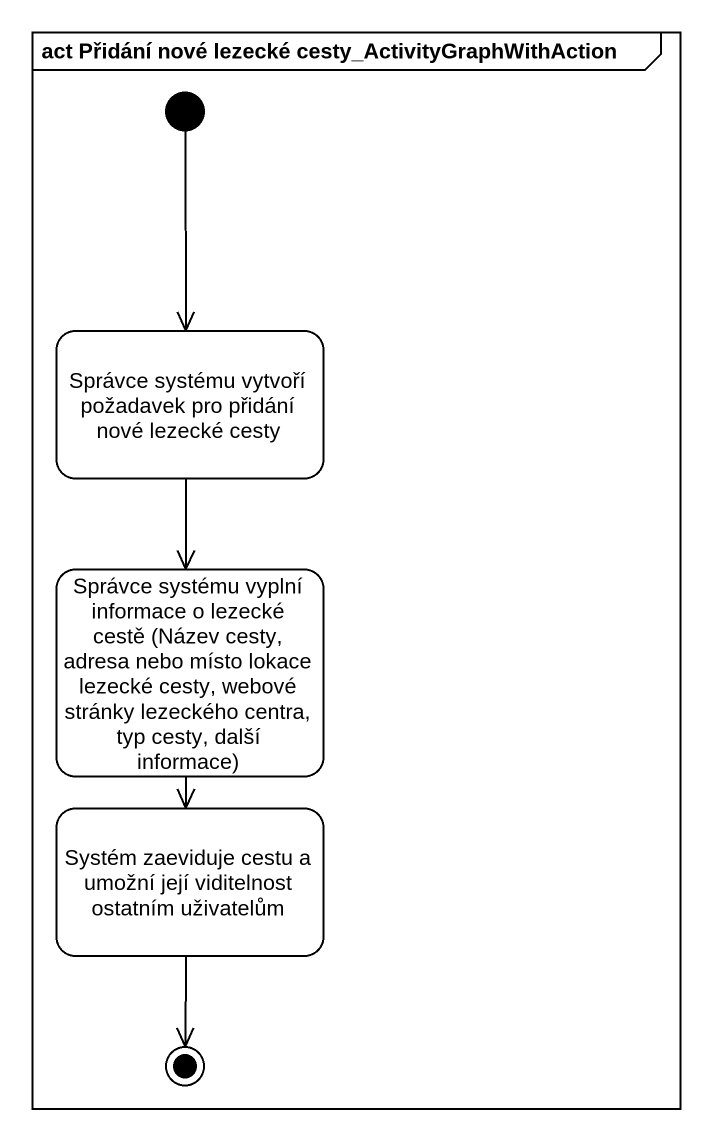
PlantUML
@startuml
mainframe act Přidání nové lezecké cesty_ActivityGraphWithAction
hide empty description
state "Správce systému vytvoří požadavek pro přidání nové lezecké cesty" as Správce_systému_vytvoří
state "Správce systému vyplní informace o lezecké cestě (Název cesty, adresa nebo místo lokace lezecké cesty, webové stránky lezeckého centra, typ cesty, další informace)" as Správce_systému_vyplní
state "Systém zaeviduje cestu a umožní její viditelnost ostatním uživatelům" as Systém_zaeviduje_cestu_a
[*] --> Správce_systému_vytvoří
Správce_systému_vytvoří --> Správce_systému_vyplní
Správce_systému_vyplní --> Systém_zaeviduje_cestu_a
Systém_zaeviduje_cestu_a --> [*]
@enduml
